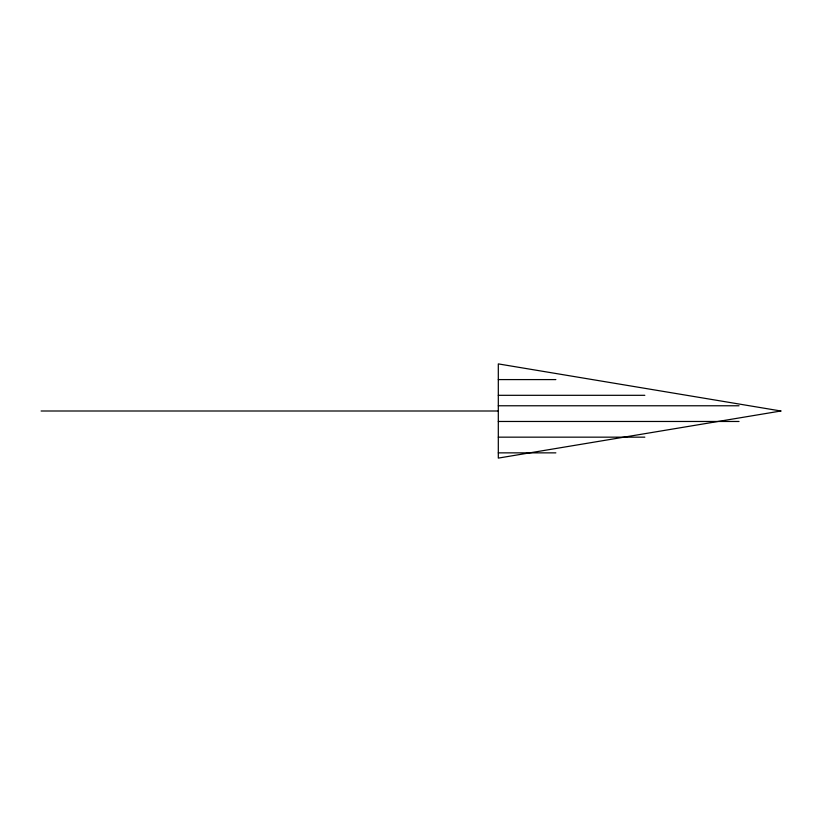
<?xml version="1.0" encoding="UTF-8"?>
<svg xmlns="http://www.w3.org/2000/svg" width="822" height="822" viewBox="0 0 822 822"><rect width="100%" height="100%" fill="white"/><g stroke="black" fill="none" stroke-linecap="round" stroke-linejoin="round"><path stroke-width="1.23" d="M498.307 379.589L555.867 379.589M498.307 395.31L644.838 395.31M498.307 405.77L739.029 405.77M41.1 411L498.307 411M498.307 421.47L739.029 421.47M498.307 437.16L644.838 437.16M498.307 452.86L555.867 452.86M780.9 411L498.307 458.101L498.307 363.899L780.9 411"/></g></svg>
